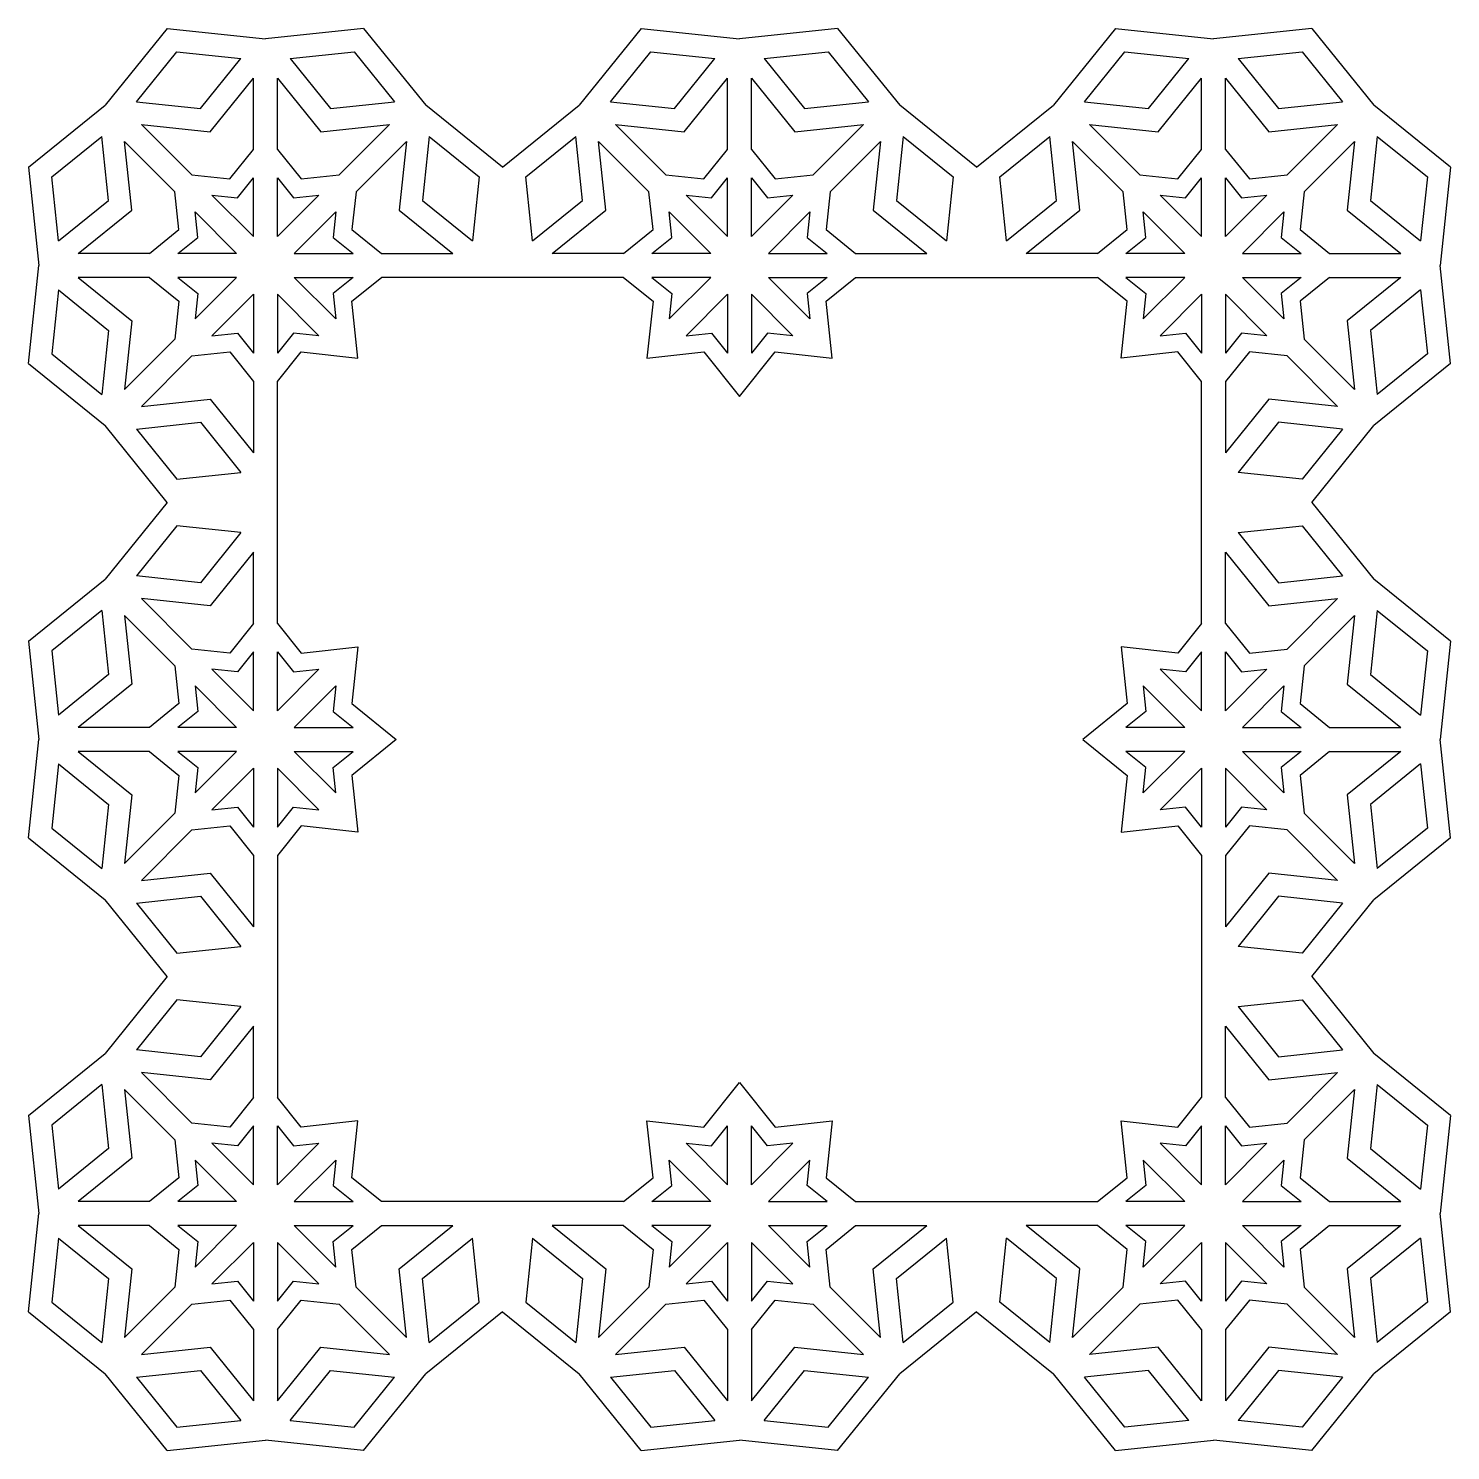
# Model space of a CAD drawing. Extents: x -368 to 143, y -31 to 181.
# Drawn here: x -185.7 to -26.9, y 21.7 to 180.5 of the extents above; entities that cross this region are included whole.
import ezdxf

# ---------------------------------------------------------------- set-up
doc = ezdxf.new("R2010")
doc.units = 0
doc.layers.get('0').update_dxf_attribs({"linetype": 'CONTINUOUS'})

msp = doc.modelspace()

# ---------------------------------------------------------------- linework, layer by layer
for p, q in [((-170.18, 180.52), (-177.1, 171.94)), ((-170.18, 180.52), (-159.21, 179.35)), ((-148.25, 180.52), (-159.21, 179.35)), ((-148.25, 180.52), (-141.32, 171.94)), ((-117.24, 180.52), (-124.16, 171.94)), ((-117.24, 180.52), (-106.27, 179.35)), ((-95.31, 180.52), (-106.27, 179.35)), ((-95.31, 180.52), (-88.38, 171.94)), ((-64.29, 180.52), (-71.22, 171.94)), ((-64.29, 180.52), (-53.33, 179.35)), ((-42.36, 180.52), (-53.33, 179.35)), ((-42.36, 180.52), (-35.44, 171.94)), ((-173.62, 172.33), (-169.1, 177.92)), ((-169.1, 177.92), (-161.95, 177.16)), ((-156.47, 177.16), (-149.32, 177.92)), ((-149.32, 177.92), (-144.81, 172.33)), ((-120.68, 172.33), (-116.16, 177.92)), ((-116.16, 177.92), (-109.01, 177.16)), ((-103.53, 177.16), (-96.38, 177.92)), ((-96.38, 177.92), (-91.86, 172.33)), ((-67.74, 172.33), (-63.22, 177.92)), ((-63.22, 177.92), (-56.07, 177.16)), ((-50.59, 177.16), (-43.44, 177.92)), ((-43.44, 177.92), (-38.92, 172.33)), ((-166.47, 171.56), (-161.95, 177.16)), ((-156.47, 177.16), (-151.96, 171.56)), ((-113.53, 171.56), (-109.01, 177.16)), ((-103.53, 177.16), (-99.01, 171.56)), ((-60.59, 171.56), (-56.07, 177.16)), ((-50.59, 177.16), (-46.07, 171.56)), ((-165.39, 168.97), (-160.55, 174.97)), ((-160.55, 167.01), (-160.55, 174.97)), ((-157.88, 167.01), (-157.88, 174.97)), ((-157.88, 174.97), (-153.03, 168.97)), ((-112.45, 168.97), (-107.6, 174.97)), ((-107.6, 167.01), (-107.6, 174.97)), ((-104.94, 174.97), (-100.09, 168.97)), ((-104.94, 167.01), (-104.94, 174.97)), ((-59.51, 168.97), (-54.66, 174.97)), ((-54.66, 167.01), (-54.66, 174.97)), ((-52, 174.97), (-47.15, 168.97)), ((-52, 167.01), (-52, 174.97)), ((-185.68, 165.01), (-177.1, 171.94)), ((-173.62, 172.33), (-166.47, 171.56)), ((-151.96, 171.56), (-144.81, 172.33)), ((-132.74, 165.01), (-141.32, 171.94)), ((-132.74, 165.01), (-124.16, 171.94)), ((-120.68, 172.33), (-113.53, 171.56)), ((-99.01, 171.56), (-91.86, 172.33)), ((-79.8, 165.01), (-88.38, 171.94)), ((-79.8, 165.01), (-71.22, 171.94)), ((-67.74, 172.33), (-60.59, 171.56)), ((-46.07, 171.56), (-38.92, 172.33)), ((-26.86, 165.01), (-35.44, 171.94)), ((-183.09, 163.94), (-177.49, 168.45)), ((-176.73, 161.3), (-177.49, 168.45)), ((-167.44, 164.16), (-173.07, 169.78)), ((-173.07, 169.78), (-165.39, 168.97)), ((-153.03, 168.97), (-145.36, 169.78)), ((-150.99, 164.16), (-145.36, 169.78)), ((-140.93, 168.45), (-141.69, 161.3)), ((-140.93, 168.45), (-135.34, 163.94)), ((-130.15, 163.94), (-124.55, 168.45)), ((-123.79, 161.3), (-124.55, 168.45)), ((-120.12, 169.78), (-112.45, 168.97)), ((-114.49, 164.16), (-120.12, 169.78)), ((-100.09, 168.97), (-92.42, 169.78)), ((-98.05, 164.16), (-92.42, 169.78)), ((-87.99, 168.45), (-88.75, 161.3)), ((-87.99, 168.45), (-82.4, 163.94)), ((-77.2, 163.94), (-71.61, 168.45)), ((-70.85, 161.3), (-71.61, 168.45)), ((-67.18, 169.78), (-59.51, 168.97)), ((-61.55, 164.16), (-67.18, 169.78)), ((-47.15, 168.97), (-39.48, 169.78)), ((-45.11, 164.16), (-39.48, 169.78)), ((-35.05, 168.45), (-35.81, 161.3)), ((-35.05, 168.45), (-29.45, 163.94)), ((-169.32, 162.27), (-174.95, 167.9)), ((-174.13, 160.23), (-174.95, 167.9)), ((-163.21, 163.71), (-160.55, 167.01)), ((-157.88, 167.01), (-155.21, 163.71)), ((-149.1, 162.27), (-143.48, 167.9)), ((-143.48, 167.9), (-144.29, 160.23)), ((-121.19, 160.23), (-122.01, 167.9)), ((-116.38, 162.27), (-122.01, 167.9)), ((-110.27, 163.71), (-107.6, 167.01)), ((-104.94, 167.01), (-102.27, 163.71)), ((-96.16, 162.27), (-90.53, 167.9)), ((-90.53, 167.9), (-91.35, 160.23)), ((-63.44, 162.27), (-69.07, 167.9)), ((-68.25, 160.23), (-69.07, 167.9)), ((-57.33, 163.71), (-54.66, 167.01)), ((-52, 167.01), (-49.33, 163.71)), ((-43.22, 162.27), (-37.59, 167.9)), ((-37.59, 167.9), (-38.41, 160.23)), ((-185.68, 165.01), (-184.51, 154.05)), ((-182.33, 156.79), (-183.09, 163.94)), ((-167.44, 164.16), (-163.21, 163.71)), ((-162.34, 161.6), (-160.55, 163.83)), ((-160.55, 157.27), (-160.55, 163.83)), ((-157.88, 157.27), (-157.88, 163.83)), ((-157.88, 163.83), (-156.08, 161.6)), ((-155.21, 163.71), (-150.99, 164.16)), ((-135.34, 163.94), (-136.1, 156.79)), ((-129.38, 156.79), (-130.15, 163.94)), ((-114.49, 164.16), (-110.27, 163.71)), ((-109.4, 161.6), (-107.6, 163.83)), ((-107.6, 157.27), (-107.6, 163.83)), ((-104.94, 163.83), (-103.14, 161.6)), ((-104.94, 157.27), (-104.94, 163.83)), ((-102.27, 163.71), (-98.05, 164.16)), ((-82.4, 163.94), (-83.16, 156.79)), ((-76.44, 156.79), (-77.2, 163.94)), ((-61.55, 164.16), (-57.33, 163.71)), ((-56.46, 161.6), (-54.66, 163.83)), ((-54.66, 157.27), (-54.66, 163.83)), ((-52, 163.83), (-50.2, 161.6)), ((-52, 157.27), (-52, 163.83)), ((-49.33, 163.71), (-45.11, 164.16)), ((-29.45, 163.94), (-30.22, 156.79)), ((-26.86, 165.01), (-28.03, 154.05)), ((-168.87, 158.05), (-169.32, 162.27)), ((-149.1, 162.27), (-149.55, 158.05)), ((-115.93, 158.05), (-116.38, 162.27)), ((-96.16, 162.27), (-96.61, 158.05)), ((-62.99, 158.05), (-63.44, 162.27)), ((-43.22, 162.27), (-43.67, 158.05)), ((-182.33, 156.79), (-176.73, 161.3)), ((-160.55, 157.27), (-165.19, 161.9)), ((-165.19, 161.9), (-162.34, 161.6)), ((-157.88, 157.27), (-153.24, 161.9)), ((-156.08, 161.6), (-153.24, 161.9)), ((-141.69, 161.3), (-136.1, 156.79)), ((-129.38, 156.79), (-123.79, 161.3)), ((-107.6, 157.27), (-112.24, 161.9)), ((-112.24, 161.9), (-109.4, 161.6)), ((-104.94, 157.27), (-100.3, 161.9)), ((-103.14, 161.6), (-100.3, 161.9)), ((-88.75, 161.3), (-83.16, 156.79)), ((-76.44, 156.79), (-70.85, 161.3)), ((-54.66, 157.27), (-59.3, 161.9)), ((-59.3, 161.9), (-56.46, 161.6)), ((-52, 157.27), (-47.36, 161.9)), ((-50.2, 161.6), (-47.36, 161.9)), ((-35.81, 161.3), (-30.22, 156.79)), ((-180.14, 155.38), (-174.13, 160.23)), ((-162.43, 155.38), (-167.07, 160.02)), ((-166.77, 157.18), (-167.07, 160.02)), ((-155.99, 155.38), (-151.36, 160.02)), ((-151.36, 160.02), (-151.66, 157.18)), ((-144.29, 160.23), (-138.29, 155.38)), ((-127.19, 155.38), (-121.19, 160.23)), ((-109.49, 155.38), (-114.13, 160.02)), ((-113.83, 157.18), (-114.13, 160.02)), ((-103.05, 155.38), (-98.41, 160.02)), ((-98.41, 160.02), (-98.72, 157.18)), ((-91.35, 160.23), (-85.35, 155.38)), ((-74.25, 155.38), (-68.25, 160.23)), ((-56.55, 155.38), (-61.19, 160.02)), ((-60.88, 157.18), (-61.19, 160.02)), ((-50.11, 155.38), (-45.47, 160.02)), ((-45.47, 160.02), (-45.77, 157.18)), ((-38.41, 160.23), (-32.41, 155.38)), ((-172.18, 155.38), (-168.87, 158.05)), ((-149.55, 158.05), (-146.25, 155.38)), ((-119.23, 155.38), (-115.93, 158.05)), ((-96.61, 158.05), (-93.31, 155.38)), ((-66.29, 155.38), (-62.99, 158.05)), ((-43.67, 158.05), (-40.37, 155.38)), ((-168.99, 155.38), (-166.77, 157.18)), ((-151.66, 157.18), (-149.43, 155.38)), ((-116.05, 155.38), (-113.83, 157.18)), ((-98.72, 157.18), (-96.49, 155.38)), ((-63.11, 155.38), (-60.88, 157.18)), ((-45.77, 157.18), (-43.55, 155.38)), ((-172.18, 155.38), (-180.14, 155.38)), ((-162.43, 155.38), (-168.99, 155.38)), ((-155.99, 155.38), (-149.43, 155.38)), ((-146.25, 155.38), (-138.29, 155.38)), ((-119.23, 155.38), (-127.19, 155.38)), ((-109.49, 155.38), (-116.05, 155.38)), ((-103.05, 155.38), (-96.49, 155.38)), ((-93.31, 155.38), (-85.35, 155.38)), ((-66.29, 155.38), (-74.25, 155.38)), ((-56.55, 155.38), (-63.11, 155.38)), ((-50.11, 155.38), (-43.55, 155.38)), ((-40.37, 155.38), (-32.41, 155.38)), ((-185.68, 143.08), (-184.51, 154.05)), ((-180.14, 152.71), (-174.13, 147.87)), ((-172.18, 152.71), (-180.14, 152.71)), ((-172.18, 152.71), (-168.87, 150.05)), ((-168.99, 152.71), (-166.77, 150.92)), ((-162.43, 152.71), (-168.99, 152.71)), ((-162.43, 152.71), (-167.07, 148.07)), ((-155.99, 152.71), (-149.43, 152.71)), ((-155.99, 152.71), (-151.36, 148.07)), ((-149.43, 152.71), (-151.66, 150.92)), ((-149.55, 150.05), (-146.25, 152.71)), ((-119.23, 152.71), (-146.25, 152.71)), ((-119.23, 152.71), (-115.93, 150.05)), ((-109.49, 152.71), (-116.05, 152.71)), ((-116.05, 152.71), (-113.83, 150.92)), ((-109.49, 152.71), (-114.13, 148.07)), ((-103.05, 152.71), (-98.41, 148.07)), ((-103.05, 152.71), (-96.49, 152.71)), ((-96.49, 152.71), (-98.72, 150.92)), ((-96.61, 150.05), (-93.31, 152.71)), ((-93.31, 152.71), (-66.29, 152.71)), ((-62.99, 150.05), (-66.29, 152.71)), ((-56.55, 152.71), (-63.11, 152.71)), ((-63.11, 152.71), (-60.88, 150.92)), ((-56.55, 152.71), (-61.19, 148.07)), ((-50.11, 152.71), (-45.47, 148.07)), ((-50.11, 152.71), (-43.55, 152.71)), ((-43.55, 152.71), (-45.77, 150.92)), ((-40.37, 152.71), (-43.67, 150.05)), ((-40.37, 152.71), (-32.41, 152.71)), ((-32.41, 152.71), (-38.41, 147.87)), ((-26.86, 143.08), (-28.03, 154.05)), ((-182.33, 151.31), (-183.09, 144.16)), ((-182.33, 151.31), (-176.73, 146.79)), ((-166.77, 150.92), (-167.07, 148.07)), ((-151.66, 150.92), (-151.36, 148.07)), ((-113.83, 150.92), (-114.13, 148.07)), ((-98.72, 150.92), (-98.41, 148.07)), ((-60.88, 150.92), (-61.19, 148.07)), ((-45.77, 150.92), (-45.47, 148.07)), ((-30.22, 151.31), (-35.81, 146.79)), ((-30.22, 151.31), (-29.45, 144.16)), ((-168.87, 150.05), (-169.32, 145.82)), ((-160.55, 150.83), (-165.19, 146.19)), ((-160.55, 150.83), (-160.55, 144.27)), ((-157.88, 150.83), (-153.24, 146.19)), ((-157.88, 150.83), (-157.88, 144.27)), ((-148.88, 143.71), (-149.55, 150.05)), ((-115.93, 150.05), (-116.61, 143.71)), ((-107.6, 150.83), (-112.24, 146.19)), ((-107.6, 150.83), (-107.6, 144.27)), ((-104.94, 150.83), (-104.94, 144.27)), ((-104.94, 150.83), (-100.3, 146.19)), ((-95.94, 143.71), (-96.61, 150.05)), ((-63.66, 143.71), (-62.99, 150.05)), ((-54.66, 150.83), (-59.3, 146.19)), ((-54.66, 150.83), (-54.66, 144.27)), ((-52, 150.83), (-52, 144.27)), ((-52, 150.83), (-47.36, 146.19)), ((-43.67, 150.05), (-43.22, 145.82)), ((-174.13, 147.87), (-174.95, 140.19)), ((-38.41, 147.87), (-37.59, 140.19)), ((-176.73, 146.79), (-177.49, 139.64)), ((-165.19, 146.19), (-162.34, 146.49)), ((-162.34, 146.49), (-160.55, 144.27)), ((-156.08, 146.49), (-157.88, 144.27)), ((-153.24, 146.19), (-156.08, 146.49)), ((-112.24, 146.19), (-109.4, 146.49)), ((-109.4, 146.49), (-107.6, 144.27)), ((-103.14, 146.49), (-104.94, 144.27)), ((-100.3, 146.19), (-103.14, 146.49)), ((-59.3, 146.19), (-56.46, 146.49)), ((-56.46, 146.49), (-54.66, 144.27)), ((-50.2, 146.49), (-52, 144.27)), ((-47.36, 146.19), (-50.2, 146.49)), ((-35.81, 146.79), (-35.05, 139.64)), ((-169.32, 145.82), (-174.95, 140.19)), ((-43.22, 145.82), (-37.59, 140.19)), ((-185.68, 143.08), (-177.1, 136.16)), ((-183.09, 144.16), (-177.49, 139.64)), ((-167.44, 143.94), (-173.07, 138.31)), ((-167.44, 143.94), (-163.21, 144.39)), ((-163.21, 144.39), (-160.55, 141.08)), ((-157.88, 141.08), (-155.21, 144.39)), ((-155.21, 144.39), (-148.88, 143.71)), ((-116.61, 143.71), (-110.27, 144.39)), ((-110.27, 144.39), (-106.27, 139.43)), ((-106.27, 139.43), (-102.27, 144.39)), ((-102.27, 144.39), (-95.94, 143.71)), ((-57.33, 144.39), (-63.66, 143.71)), ((-54.66, 141.08), (-57.33, 144.39)), ((-49.33, 144.39), (-52, 141.08)), ((-45.11, 143.94), (-49.33, 144.39)), ((-45.11, 143.94), (-39.48, 138.31)), ((-26.86, 143.08), (-35.44, 136.16)), ((-29.45, 144.16), (-35.05, 139.64)), ((-160.55, 141.08), (-160.55, 133.12)), ((-157.88, 114.07), (-157.88, 141.08)), ((-54.66, 114.07), (-54.66, 141.08)), ((-52, 141.08), (-52, 133.12)), ((-173.07, 138.31), (-165.39, 139.13)), ((-165.39, 139.13), (-160.55, 133.12)), ((-47.15, 139.13), (-52, 133.12)), ((-39.48, 138.31), (-47.15, 139.13)), ((-170.18, 127.58), (-177.1, 136.16)), ((-173.62, 135.77), (-166.47, 136.53)), ((-173.62, 135.77), (-169.1, 130.17)), ((-166.47, 136.53), (-161.95, 130.93)), ((-46.07, 136.53), (-50.59, 130.93)), ((-38.92, 135.77), (-46.07, 136.53)), ((-38.92, 135.77), (-43.44, 130.17)), ((-42.36, 127.58), (-35.44, 136.16)), ((-169.1, 130.17), (-161.95, 130.93)), ((-43.44, 130.17), (-50.59, 130.93)), ((-170.18, 127.58), (-177.1, 119)), ((-42.36, 127.58), (-35.44, 119)), ((-169.1, 124.98), (-173.62, 119.39)), ((-161.95, 124.22), (-169.1, 124.98)), ((-161.95, 124.22), (-166.47, 118.62)), ((-50.59, 124.22), (-43.44, 124.98)), ((-50.59, 124.22), (-46.07, 118.62)), ((-43.44, 124.98), (-38.92, 119.39)), ((-160.55, 122.03), (-165.39, 116.02)), ((-160.55, 114.07), (-160.55, 122.03)), ((-52, 114.07), (-52, 122.03)), ((-52, 122.03), (-47.15, 116.02)), ((-166.47, 118.62), (-173.62, 119.39)), ((-46.07, 118.62), (-38.92, 119.39)), ((-185.68, 112.07), (-177.1, 119)), ((-26.86, 112.07), (-35.44, 119)), ((-167.44, 111.21), (-173.07, 116.84)), ((-165.39, 116.02), (-173.07, 116.84)), ((-47.15, 116.02), (-39.48, 116.84)), ((-45.11, 111.21), (-39.48, 116.84)), ((-177.49, 115.51), (-183.09, 110.99)), ((-177.49, 115.51), (-176.73, 108.36)), ((-169.32, 109.33), (-174.95, 114.96)), ((-174.95, 114.96), (-174.13, 107.28)), ((-43.22, 109.33), (-37.59, 114.96)), ((-37.59, 114.96), (-38.41, 107.28)), ((-35.05, 115.51), (-35.81, 108.36)), ((-35.05, 115.51), (-29.45, 110.99)), ((-160.55, 114.07), (-163.21, 110.76)), ((-157.88, 114.07), (-155.21, 110.76)), ((-54.66, 114.07), (-57.33, 110.76)), ((-52, 114.07), (-49.33, 110.76)), ((-185.68, 112.07), (-184.51, 101.1)), ((-163.21, 110.76), (-167.44, 111.21)), ((-155.21, 110.76), (-148.88, 111.44)), ((-148.88, 111.44), (-149.55, 105.11)), ((-57.33, 110.76), (-63.66, 111.44)), ((-63.66, 111.44), (-62.99, 105.11)), ((-49.33, 110.76), (-45.11, 111.21)), ((-26.86, 112.07), (-28.03, 101.1)), ((-183.09, 110.99), (-182.33, 103.84)), ((-160.55, 110.88), (-162.34, 108.66)), ((-160.55, 104.32), (-160.55, 110.88)), ((-157.88, 104.32), (-157.88, 110.88)), ((-157.88, 110.88), (-156.08, 108.66)), ((-54.66, 110.88), (-56.46, 108.66)), ((-54.66, 104.32), (-54.66, 110.88)), ((-52, 104.32), (-52, 110.88)), ((-52, 110.88), (-50.2, 108.66)), ((-29.45, 110.99), (-30.22, 103.84)), ((-176.73, 108.36), (-182.33, 103.84)), ((-169.32, 109.33), (-168.87, 105.11)), ((-160.55, 104.32), (-165.19, 108.96)), ((-162.34, 108.66), (-165.19, 108.96)), ((-157.88, 104.32), (-153.24, 108.96)), ((-156.08, 108.66), (-153.24, 108.96)), ((-54.66, 104.32), (-59.3, 108.96)), ((-56.46, 108.66), (-59.3, 108.96)), ((-52, 104.32), (-47.36, 108.96)), ((-50.2, 108.66), (-47.36, 108.96)), ((-43.22, 109.33), (-43.67, 105.11)), ((-35.81, 108.36), (-30.22, 103.84)), ((-174.13, 107.28), (-180.14, 102.44)), ((-162.43, 102.44), (-167.07, 107.08)), ((-167.07, 107.08), (-166.77, 104.23)), ((-155.99, 102.44), (-151.36, 107.08)), ((-151.36, 107.08), (-151.66, 104.23)), ((-56.55, 102.44), (-61.19, 107.08)), ((-61.19, 107.08), (-60.88, 104.23)), ((-50.11, 102.44), (-45.47, 107.08)), ((-45.47, 107.08), (-45.77, 104.23)), ((-38.41, 107.28), (-32.41, 102.44)), ((-168.87, 105.11), (-172.18, 102.44)), ((-149.55, 105.11), (-144.6, 101.1)), ((-62.99, 105.11), (-67.94, 101.1)), ((-43.67, 105.11), (-40.37, 102.44)), ((-166.77, 104.23), (-168.99, 102.44)), ((-151.66, 104.23), (-149.43, 102.44)), ((-60.88, 104.23), (-63.11, 102.44)), ((-45.77, 104.23), (-43.55, 102.44)), ((-172.18, 102.44), (-180.14, 102.44)), ((-162.43, 102.44), (-168.99, 102.44)), ((-155.99, 102.44), (-149.43, 102.44)), ((-56.55, 102.44), (-63.11, 102.44)), ((-50.11, 102.44), (-43.55, 102.44)), ((-40.37, 102.44), (-32.41, 102.44)), ((-185.68, 90.14), (-184.51, 101.1)), ((-144.6, 101.1), (-149.55, 97.1)), ((-67.94, 101.1), (-62.99, 97.1)), ((-26.86, 90.14), (-28.03, 101.1)), ((-172.18, 99.77), (-180.14, 99.77)), ((-180.14, 99.77), (-174.13, 94.92)), ((-172.18, 99.77), (-168.87, 97.1)), ((-162.43, 99.77), (-168.99, 99.77)), ((-168.99, 99.77), (-166.77, 97.98)), ((-162.43, 99.77), (-167.07, 95.13)), ((-155.99, 99.77), (-151.36, 95.13)), ((-155.99, 99.77), (-149.43, 99.77)), ((-151.66, 97.98), (-149.43, 99.77)), ((-56.55, 99.77), (-63.11, 99.77)), ((-60.88, 97.98), (-63.11, 99.77)), ((-56.55, 99.77), (-61.19, 95.13)), ((-50.11, 99.77), (-43.55, 99.77)), ((-50.11, 99.77), (-45.47, 95.13)), ((-43.55, 99.77), (-45.77, 97.98)), ((-40.37, 99.77), (-43.67, 97.1)), ((-40.37, 99.77), (-32.41, 99.77)), ((-32.41, 99.77), (-38.41, 94.92)), ((-182.33, 98.37), (-183.09, 91.22)), ((-182.33, 98.37), (-176.73, 93.85)), ((-168.87, 97.1), (-169.32, 92.88)), ((-166.77, 97.98), (-167.07, 95.13)), ((-160.55, 97.89), (-165.19, 93.25)), ((-160.55, 97.89), (-160.55, 91.33)), ((-157.88, 97.89), (-153.24, 93.25)), ((-157.88, 97.89), (-157.88, 91.33)), ((-151.36, 95.13), (-151.66, 97.98)), ((-149.55, 97.1), (-148.88, 90.77)), ((-62.99, 97.1), (-63.66, 90.77)), ((-61.19, 95.13), (-60.88, 97.98)), ((-54.66, 97.89), (-59.3, 93.25)), ((-54.66, 97.89), (-54.66, 91.33)), ((-52, 97.89), (-52, 91.33)), ((-52, 97.89), (-47.36, 93.25)), ((-45.77, 97.98), (-45.47, 95.13)), ((-43.67, 97.1), (-43.22, 92.88)), ((-30.22, 98.37), (-35.81, 93.85)), ((-30.22, 98.37), (-29.45, 91.22)), ((-176.73, 93.85), (-177.49, 86.7)), ((-174.13, 94.92), (-174.95, 87.25)), ((-38.41, 94.92), (-37.59, 87.25)), ((-35.81, 93.85), (-35.05, 86.7)), ((-169.32, 92.88), (-174.95, 87.25)), ((-165.19, 93.25), (-162.34, 93.55)), ((-162.34, 93.55), (-160.55, 91.33)), ((-157.88, 91.33), (-156.08, 93.55)), ((-156.08, 93.55), (-153.24, 93.25)), ((-56.46, 93.55), (-59.3, 93.25)), ((-54.66, 91.33), (-56.46, 93.55)), ((-50.2, 93.55), (-52, 91.33)), ((-47.36, 93.25), (-50.2, 93.55)), ((-43.22, 92.88), (-37.59, 87.25)), ((-183.09, 91.22), (-177.49, 86.7)), ((-167.44, 91), (-173.07, 85.37)), ((-167.44, 91), (-163.21, 91.45)), ((-163.21, 91.45), (-160.55, 88.14)), ((-155.21, 91.45), (-157.88, 88.14)), ((-148.88, 90.77), (-155.21, 91.45)), ((-63.66, 90.77), (-57.33, 91.45)), ((-57.33, 91.45), (-54.66, 88.14)), ((-49.33, 91.45), (-52, 88.14)), ((-45.11, 91), (-49.33, 91.45)), ((-45.11, 91), (-39.48, 85.37)), ((-29.45, 91.22), (-35.05, 86.7)), ((-185.68, 90.14), (-177.1, 83.21)), ((-26.86, 90.14), (-35.44, 83.21)), ((-160.55, 88.14), (-160.55, 80.18)), ((-157.88, 88.14), (-157.88, 61.13)), ((-54.66, 88.14), (-54.66, 61.13)), ((-52, 88.14), (-52, 80.18)), ((-173.07, 85.37), (-165.39, 86.19)), ((-165.39, 86.19), (-160.55, 80.18)), ((-47.15, 86.19), (-52, 80.18)), ((-39.48, 85.37), (-47.15, 86.19)), ((-170.18, 74.63), (-177.1, 83.21)), ((-173.62, 82.82), (-166.47, 83.59)), ((-173.62, 82.82), (-169.1, 77.23)), ((-166.47, 83.59), (-161.95, 77.99)), ((-46.07, 83.59), (-50.59, 77.99)), ((-38.92, 82.82), (-46.07, 83.59)), ((-38.92, 82.82), (-43.44, 77.23)), ((-42.36, 74.63), (-35.44, 83.21)), ((-169.1, 77.23), (-161.95, 77.99)), ((-43.44, 77.23), (-50.59, 77.99)), ((-170.18, 74.63), (-177.1, 66.05)), ((-42.36, 74.63), (-35.44, 66.05)), ((-169.1, 72.04), (-173.62, 66.44)), ((-161.95, 71.28), (-169.1, 72.04)), ((-50.59, 71.28), (-43.44, 72.04)), ((-43.44, 72.04), (-38.92, 66.44)), ((-161.95, 71.28), (-166.47, 65.68)), ((-50.59, 71.28), (-46.07, 65.68)), ((-160.55, 69.09), (-165.39, 63.08)), ((-160.55, 61.13), (-160.55, 69.09)), ((-52, 61.13), (-52, 69.09)), ((-52, 69.09), (-47.15, 63.08)), ((-185.68, 59.13), (-177.1, 66.05)), ((-166.47, 65.68), (-173.62, 66.44)), ((-46.07, 65.68), (-38.92, 66.44)), ((-26.86, 59.13), (-35.44, 66.05)), ((-165.39, 63.08), (-173.07, 63.9)), ((-167.44, 58.27), (-173.07, 63.9)), ((-47.15, 63.08), (-39.48, 63.9)), ((-45.11, 58.27), (-39.48, 63.9)), ((-177.49, 62.57), (-183.09, 58.05)), ((-177.49, 62.57), (-176.73, 55.42)), ((-174.95, 62.02), (-174.13, 54.34)), ((-169.32, 56.39), (-174.95, 62.02)), ((-110.27, 57.82), (-106.27, 62.78)), ((-106.27, 62.78), (-102.27, 57.82)), ((-43.22, 56.39), (-37.59, 62.02)), ((-37.59, 62.02), (-38.41, 54.34)), ((-35.05, 62.57), (-35.81, 55.42)), ((-35.05, 62.57), (-29.45, 58.05)), ((-160.55, 61.13), (-163.21, 57.82)), ((-155.21, 57.82), (-157.88, 61.13)), ((-57.33, 57.82), (-54.66, 61.13)), ((-52, 61.13), (-49.33, 57.82)), ((-185.68, 59.13), (-184.51, 48.16)), ((-26.86, 59.13), (-28.03, 48.16)), ((-183.09, 58.05), (-182.33, 50.9)), ((-163.21, 57.82), (-167.44, 58.27)), ((-160.55, 57.94), (-162.34, 55.72)), ((-160.55, 51.38), (-160.55, 57.94)), ((-157.88, 51.38), (-157.88, 57.94)), ((-157.88, 57.94), (-156.08, 55.72)), ((-148.88, 58.5), (-155.21, 57.82)), ((-149.55, 52.16), (-148.88, 58.5)), ((-115.93, 52.16), (-116.61, 58.5)), ((-116.61, 58.5), (-110.27, 57.82)), ((-109.4, 55.72), (-107.6, 57.94)), ((-107.6, 51.38), (-107.6, 57.94)), ((-104.94, 51.38), (-104.94, 57.94)), ((-103.14, 55.72), (-104.94, 57.94)), ((-102.27, 57.82), (-95.94, 58.5)), ((-95.94, 58.5), (-96.61, 52.16)), ((-62.99, 52.16), (-63.66, 58.5)), ((-63.66, 58.5), (-57.33, 57.82)), ((-54.66, 57.94), (-56.46, 55.72)), ((-54.66, 51.38), (-54.66, 57.94)), ((-52, 51.38), (-52, 57.94)), ((-52, 57.94), (-50.2, 55.72)), ((-49.33, 57.82), (-45.11, 58.27)), ((-29.45, 58.05), (-30.22, 50.9)), ((-169.32, 56.39), (-168.87, 52.16)), ((-160.55, 51.38), (-165.19, 56.02)), ((-162.34, 55.72), (-165.19, 56.02)), ((-157.88, 51.38), (-153.24, 56.02)), ((-156.08, 55.72), (-153.24, 56.02)), ((-107.6, 51.38), (-112.24, 56.02)), ((-112.24, 56.02), (-109.4, 55.72)), ((-104.94, 51.38), (-100.3, 56.02)), ((-100.3, 56.02), (-103.14, 55.72)), ((-54.66, 51.38), (-59.3, 56.02)), ((-56.46, 55.72), (-59.3, 56.02)), ((-52, 51.38), (-47.36, 56.02)), ((-50.2, 55.72), (-47.36, 56.02)), ((-43.22, 56.39), (-43.67, 52.16)), ((-176.73, 55.42), (-182.33, 50.9)), ((-174.13, 54.34), (-180.14, 49.5)), ((-162.43, 49.5), (-167.07, 54.14)), ((-167.07, 54.14), (-166.77, 51.29)), ((-155.99, 49.5), (-151.36, 54.14)), ((-151.36, 54.14), (-151.66, 51.29)), ((-113.83, 51.29), (-114.13, 54.14)), ((-109.49, 49.5), (-114.13, 54.14)), ((-103.05, 49.5), (-98.41, 54.14)), ((-98.72, 51.29), (-98.41, 54.14)), ((-56.55, 49.5), (-61.19, 54.14)), ((-61.19, 54.14), (-60.88, 51.29)), ((-50.11, 49.5), (-45.47, 54.14)), ((-45.47, 54.14), (-45.77, 51.29)), ((-38.41, 54.34), (-32.41, 49.5)), ((-35.81, 55.42), (-30.22, 50.9)), ((-168.87, 52.16), (-172.18, 49.5)), ((-166.77, 51.29), (-168.99, 49.5)), ((-151.66, 51.29), (-149.43, 49.5)), ((-146.25, 49.5), (-149.55, 52.16)), ((-119.23, 49.5), (-115.93, 52.16)), ((-116.05, 49.5), (-113.83, 51.29)), ((-96.49, 49.5), (-98.72, 51.29)), ((-96.61, 52.16), (-93.31, 49.5)), ((-66.29, 49.5), (-62.99, 52.16)), ((-60.88, 51.29), (-63.11, 49.5)), ((-45.77, 51.29), (-43.55, 49.5)), ((-43.67, 52.16), (-40.37, 49.5)), ((-172.18, 49.5), (-180.14, 49.5)), ((-162.43, 49.5), (-168.99, 49.5)), ((-155.99, 49.5), (-149.43, 49.5)), ((-119.23, 49.5), (-146.25, 49.5)), ((-109.49, 49.5), (-116.05, 49.5)), ((-103.05, 49.5), (-96.49, 49.5)), ((-93.31, 49.5), (-66.29, 49.5)), ((-56.55, 49.5), (-63.11, 49.5)), ((-50.11, 49.5), (-43.55, 49.5)), ((-40.37, 49.5), (-32.41, 49.5)), ((-185.68, 37.2), (-184.51, 48.16)), ((-26.86, 37.2), (-28.03, 48.16)), ((-180.14, 46.83), (-174.13, 41.98)), ((-172.18, 46.83), (-180.14, 46.83)), ((-172.18, 46.83), (-168.87, 44.16)), ((-168.99, 46.83), (-166.77, 45.03)), ((-162.43, 46.83), (-168.99, 46.83)), ((-162.43, 46.83), (-167.07, 42.19)), ((-155.99, 46.83), (-151.36, 42.19)), ((-155.99, 46.83), (-149.43, 46.83)), ((-151.66, 45.03), (-149.43, 46.83)), ((-149.55, 44.16), (-146.25, 46.83)), ((-146.25, 46.83), (-138.29, 46.83)), ((-144.29, 41.98), (-138.29, 46.83)), ((-127.19, 46.83), (-121.19, 41.98)), ((-119.23, 46.83), (-127.19, 46.83)), ((-119.23, 46.83), (-115.93, 44.16)), ((-109.49, 46.83), (-116.05, 46.83)), ((-116.05, 46.83), (-113.83, 45.03)), ((-109.49, 46.83), (-114.13, 42.19)), ((-103.05, 46.83), (-98.41, 42.19)), ((-103.05, 46.83), (-96.49, 46.83)), ((-98.72, 45.03), (-96.49, 46.83)), ((-96.61, 44.16), (-93.31, 46.83)), ((-93.31, 46.83), (-85.35, 46.83)), ((-91.35, 41.98), (-85.35, 46.83)), ((-66.29, 46.83), (-74.25, 46.83)), ((-68.25, 41.98), (-74.25, 46.83)), ((-62.99, 44.16), (-66.29, 46.83)), ((-60.88, 45.03), (-63.11, 46.83)), ((-56.55, 46.83), (-63.11, 46.83)), ((-56.55, 46.83), (-61.19, 42.19)), ((-50.11, 46.83), (-43.55, 46.83)), ((-50.11, 46.83), (-45.47, 42.19)), ((-43.55, 46.83), (-45.77, 45.03)), ((-40.37, 46.83), (-43.67, 44.16)), ((-40.37, 46.83), (-32.41, 46.83)), ((-32.41, 46.83), (-38.41, 41.98)), ((-182.33, 45.42), (-183.09, 38.27)), ((-182.33, 45.42), (-176.73, 40.91)), ((-166.77, 45.03), (-167.07, 42.19)), ((-160.55, 44.94), (-165.19, 40.3)), ((-160.55, 44.94), (-160.55, 38.38)), ((-157.88, 44.94), (-153.24, 40.3)), ((-157.88, 44.94), (-157.88, 38.38)), ((-151.36, 42.19), (-151.66, 45.03)), ((-141.69, 40.91), (-136.1, 45.42)), ((-135.34, 38.27), (-136.1, 45.42)), ((-129.38, 45.42), (-130.15, 38.27)), ((-129.38, 45.42), (-123.79, 40.91)), ((-113.83, 45.03), (-114.13, 42.19)), ((-107.6, 44.94), (-112.24, 40.3)), ((-107.6, 44.94), (-107.6, 38.38)), ((-104.94, 44.94), (-100.3, 40.3)), ((-104.94, 44.94), (-104.94, 38.38)), ((-98.41, 42.19), (-98.72, 45.03)), ((-88.75, 40.91), (-83.16, 45.42)), ((-82.4, 38.27), (-83.16, 45.42)), ((-77.2, 38.27), (-76.44, 45.42)), ((-70.85, 40.91), (-76.44, 45.42)), ((-61.19, 42.19), (-60.88, 45.03)), ((-54.66, 44.94), (-59.3, 40.3)), ((-54.66, 44.94), (-54.66, 38.38)), ((-52, 44.94), (-47.36, 40.3)), ((-52, 44.94), (-52, 38.38)), ((-45.77, 45.03), (-45.47, 42.19)), ((-30.22, 45.42), (-35.81, 40.91)), ((-30.22, 45.42), (-29.45, 38.27)), ((-168.87, 44.16), (-169.32, 39.94)), ((-149.1, 39.94), (-149.55, 44.16)), ((-115.93, 44.16), (-116.38, 39.94)), ((-96.16, 39.94), (-96.61, 44.16)), ((-63.44, 39.94), (-62.99, 44.16)), ((-43.67, 44.16), (-43.22, 39.94)), ((-174.13, 41.98), (-174.95, 34.31)), ((-143.48, 34.31), (-144.29, 41.98)), ((-121.19, 41.98), (-122.01, 34.31)), ((-90.53, 34.31), (-91.35, 41.98)), ((-69.07, 34.31), (-68.25, 41.98)), ((-38.41, 41.98), (-37.59, 34.31)), ((-176.73, 40.91), (-177.49, 33.76)), ((-169.32, 39.94), (-174.95, 34.31)), ((-165.19, 40.3), (-162.34, 40.61)), ((-162.34, 40.61), (-160.55, 38.38)), ((-157.88, 38.38), (-156.08, 40.61)), ((-156.08, 40.61), (-153.24, 40.3)), ((-149.1, 39.94), (-143.48, 34.31)), ((-140.93, 33.76), (-141.69, 40.91)), ((-123.79, 40.91), (-124.55, 33.76)), ((-116.38, 39.94), (-122.01, 34.31)), ((-112.24, 40.3), (-109.4, 40.61)), ((-109.4, 40.61), (-107.6, 38.38)), ((-104.94, 38.38), (-103.14, 40.61)), ((-103.14, 40.61), (-100.3, 40.3)), ((-96.16, 39.94), (-90.53, 34.31)), ((-87.99, 33.76), (-88.75, 40.91)), ((-71.61, 33.76), (-70.85, 40.91)), ((-63.44, 39.94), (-69.07, 34.31)), ((-56.46, 40.61), (-59.3, 40.3)), ((-54.66, 38.38), (-56.46, 40.61)), ((-50.2, 40.61), (-52, 38.38)), ((-47.36, 40.3), (-50.2, 40.61)), ((-43.22, 39.94), (-37.59, 34.31)), ((-35.81, 40.91), (-35.05, 33.76)), ((-183.09, 38.27), (-177.49, 33.76)), ((-167.44, 38.05), (-163.21, 38.5)), ((-163.21, 38.5), (-160.55, 35.2)), ((-157.88, 35.2), (-155.21, 38.5)), ((-155.21, 38.5), (-150.99, 38.05)), ((-140.93, 33.76), (-135.34, 38.27)), ((-130.15, 38.27), (-124.55, 33.76)), ((-114.49, 38.05), (-110.27, 38.5)), ((-110.27, 38.5), (-107.6, 35.2)), ((-104.94, 35.2), (-102.27, 38.5)), ((-102.27, 38.5), (-98.05, 38.05)), ((-87.99, 33.76), (-82.4, 38.27)), ((-71.61, 33.76), (-77.2, 38.27)), ((-57.33, 38.5), (-61.55, 38.05)), ((-54.66, 35.2), (-57.33, 38.5)), ((-49.33, 38.5), (-52, 35.2)), ((-45.11, 38.05), (-49.33, 38.5)), ((-29.45, 38.27), (-35.05, 33.76)), ((-185.68, 37.2), (-177.1, 30.27)), ((-167.44, 38.05), (-173.07, 32.42)), ((-150.99, 38.05), (-145.36, 32.42)), ((-132.74, 37.2), (-141.32, 30.27)), ((-132.74, 37.2), (-124.16, 30.27)), ((-114.49, 38.05), (-120.12, 32.42)), ((-98.05, 38.05), (-92.42, 32.42)), ((-79.8, 37.2), (-88.38, 30.27)), ((-79.8, 37.2), (-71.22, 30.27)), ((-61.55, 38.05), (-67.18, 32.42)), ((-45.11, 38.05), (-39.48, 32.42)), ((-26.86, 37.2), (-35.44, 30.27)), ((-160.55, 35.2), (-160.55, 27.24)), ((-157.88, 35.2), (-157.88, 27.24)), ((-107.6, 35.2), (-107.6, 27.24)), ((-104.94, 35.2), (-104.94, 27.24)), ((-54.66, 35.2), (-54.66, 27.24)), ((-52, 35.2), (-52, 27.24)), ((-173.07, 32.42), (-165.39, 33.24)), ((-165.39, 33.24), (-160.55, 27.24)), ((-157.88, 27.24), (-153.03, 33.24)), ((-153.03, 33.24), (-145.36, 32.42)), ((-120.12, 32.42), (-112.45, 33.24)), ((-112.45, 33.24), (-107.6, 27.24)), ((-104.94, 27.24), (-100.09, 33.24)), ((-100.09, 33.24), (-92.42, 32.42)), ((-59.51, 33.24), (-67.18, 32.42)), ((-54.66, 27.24), (-59.51, 33.24)), ((-47.15, 33.24), (-52, 27.24)), ((-39.48, 32.42), (-47.15, 33.24)), ((-170.18, 21.69), (-177.1, 30.27)), ((-173.62, 29.88), (-166.47, 30.64)), ((-166.47, 30.64), (-161.95, 25.05)), ((-156.47, 25.05), (-151.96, 30.64)), ((-151.96, 30.64), (-144.81, 29.88)), ((-148.25, 21.69), (-141.32, 30.27)), ((-117.24, 21.69), (-124.16, 30.27)), ((-120.68, 29.88), (-113.53, 30.64)), ((-113.53, 30.64), (-109.01, 25.05)), ((-103.53, 25.05), (-99.01, 30.64)), ((-99.01, 30.64), (-91.86, 29.88)), ((-95.31, 21.69), (-88.38, 30.27)), ((-64.29, 21.69), (-71.22, 30.27)), ((-60.59, 30.64), (-67.74, 29.88)), ((-56.07, 25.05), (-60.59, 30.64)), ((-46.07, 30.64), (-50.59, 25.05)), ((-38.92, 29.88), (-46.07, 30.64)), ((-42.36, 21.69), (-35.44, 30.27)), ((-173.62, 29.88), (-169.1, 24.29)), ((-149.32, 24.29), (-144.81, 29.88)), ((-120.68, 29.88), (-116.16, 24.29)), ((-96.38, 24.29), (-91.86, 29.88)), ((-63.22, 24.29), (-67.74, 29.88)), ((-38.92, 29.88), (-43.44, 24.29)), ((-169.1, 24.29), (-161.95, 25.05)), ((-156.47, 25.05), (-149.32, 24.29)), ((-116.16, 24.29), (-109.01, 25.05)), ((-103.53, 25.05), (-96.38, 24.29)), ((-56.07, 25.05), (-63.22, 24.29)), ((-43.44, 24.29), (-50.59, 25.05)), ((-170.18, 21.69), (-159.21, 22.86)), ((-148.25, 21.69), (-159.21, 22.86)), ((-117.24, 21.69), (-106.27, 22.86)), ((-95.31, 21.69), (-106.27, 22.86)), ((-64.29, 21.69), (-53.33, 22.86)), ((-42.36, 21.69), (-53.33, 22.86))]:
    msp.add_line(p, q)

doc.saveas('drawing.dxf')
